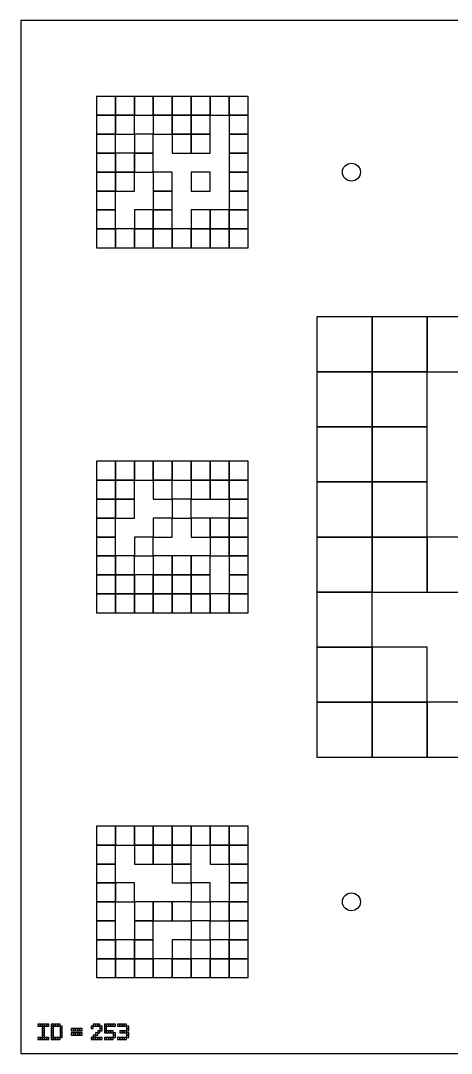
# Model space of a CAD drawing. Extents: x 0 to 1260, y 0 to 1580.
# Drawn here: x 320 to 445, y 0 to 300 of the extents above; entities that cross this region are included whole.
import ezdxf

# ---------------------------------------------------------------- set-up
doc = ezdxf.new("R2010")
doc.units = 0
for name, color, linetype in [('BLACK_POCKET', 7, 'CONTINUOUS'), ('BOARD_TEXT', 7, 'CONTINUOUS'), ('CUT', 7, 'CONTINUOUS'), ('MOUNT_HOLE', 6, 'CONTINUOUS')]:
    doc.layers.add(name, color=color, linetype=linetype)

msp = doc.modelspace()

# ---------------------------------------------------------------- linework, layer by layer
at = {"layer": 'BLACK_POCKET'}
for p, q in [((347.5, 278), (342, 278)), ((342, 278), (342, 272.5)), ((347.5, 272.5), (347.5, 278)), ((353, 278), (347.5, 278)), ((347.5, 278), (347.5, 272.5)), ((353, 272.5), (353, 278)), ((358.5, 278), (353, 278)), ((353, 278), (353, 272.5)), ((358.5, 272.5), (358.5, 278)), ((364, 278), (358.5, 278)), ((358.5, 278), (358.5, 272.5)), ((364, 272.5), (364, 278)), ((369.5, 278), (364, 278)), ((364, 278), (364, 272.5)), ((369.5, 272.5), (369.5, 278)), ((375, 278), (369.5, 278)), ((369.5, 278), (369.5, 272.5)), ((375, 272.5), (375, 278)), ((380.5, 278), (375, 278)), ((375, 278), (375, 272.5)), ((380.5, 272.5), (380.5, 278)), ((386, 278), (380.5, 278)), ((380.5, 278), (380.5, 272.5)), ((386, 272.5), (386, 278)), ((342, 272.5), (347.5, 272.5)), ((347.5, 272.5), (342, 272.5)), ((342, 272.5), (342, 267)), ((347.5, 272.5), (353, 272.5)), ((347.5, 267), (347.5, 272.5)), ((353, 272.5), (347.5, 272.5)), ((347.5, 272.5), (347.5, 267)), ((353, 272.5), (358.5, 272.5)), ((353, 267), (353, 272.5)), ((358.5, 272.5), (364, 272.5)), ((364, 272.5), (358.5, 272.5)), ((358.5, 272.5), (358.5, 267)), ((364, 272.5), (369.5, 272.5)), ((364, 267), (364, 272.5)), ((369.5, 272.5), (364, 272.5)), ((364, 272.5), (364, 267)), ((369.5, 272.5), (375, 272.5)), ((369.5, 267), (369.5, 272.5)), ((375, 272.5), (369.5, 272.5)), ((369.5, 272.5), (369.5, 267)), ((375, 272.5), (380.5, 272.5)), ((375, 267), (375, 272.5)), ((380.5, 272.5), (386, 272.5)), ((386, 272.5), (380.5, 272.5)), ((380.5, 272.5), (380.5, 267)), ((386, 267), (386, 272.5)), ((342, 267), (347.5, 267)), ((347.5, 267), (342, 267)), ((342, 267), (342, 261.5)), ((347.5, 267), (353, 267)), ((347.5, 261.5), (347.5, 267)), ((358.5, 267), (353, 267)), ((353, 267), (353, 261.5)), ((358.5, 267), (364, 267)), ((358.5, 261.5), (358.5, 267)), ((364, 267), (369.5, 267)), ((369.5, 267), (364, 267)), ((364, 267), (364, 261.5)), ((369.5, 267), (375, 267)), ((369.5, 261.5), (369.5, 267)), ((375, 267), (369.5, 267)), ((369.5, 267), (369.5, 261.5)), ((375, 261.5), (375, 267)), ((380.5, 267), (386, 267)), ((386, 267), (380.5, 267)), ((380.5, 267), (380.5, 261.5)), ((386, 261.5), (386, 267)), ((342, 261.5), (347.5, 261.5)), ((347.5, 261.5), (342, 261.5)), ((342, 261.5), (342, 256)), ((347.5, 256), (347.5, 261.5)), ((353, 261.5), (347.5, 261.5)), ((347.5, 261.5), (347.5, 256)), ((353, 261.5), (358.5, 261.5)), ((353, 256), (353, 261.5)), ((358.5, 261.5), (353, 261.5)), ((353, 261.5), (353, 256)), ((358.5, 256), (358.5, 261.5)), ((364, 261.5), (369.5, 261.5)), ((369.5, 261.5), (375, 261.5)), ((380.5, 261.5), (386, 261.5)), ((386, 261.5), (380.5, 261.5)), ((380.5, 261.5), (380.5, 256)), ((386, 256), (386, 261.5)), ((342, 256), (347.5, 256)), ((347.5, 256), (342, 256)), ((342, 256), (342, 250.5)), ((347.5, 256), (353, 256)), ((347.5, 250.5), (347.5, 256)), ((353, 256), (347.5, 256)), ((347.5, 256), (347.5, 250.5)), ((353, 256), (358.5, 256)), ((353, 250.5), (353, 256)), ((364, 256), (358.5, 256)), ((358.5, 256), (358.5, 250.5)), ((364, 250.5), (364, 256)), ((375, 256), (369.5, 256)), ((369.5, 256), (369.5, 250.5)), ((375, 250.5), (375, 256)), ((380.5, 256), (386, 256)), ((386, 256), (380.5, 256)), ((380.5, 256), (380.5, 250.5)), ((386, 250.5), (386, 256)), ((342, 250.5), (347.5, 250.5)), ((347.5, 250.5), (342, 250.5)), ((342, 250.5), (342, 245)), ((347.5, 250.5), (353, 250.5)), ((347.5, 245), (347.5, 250.5)), ((358.5, 250.5), (364, 250.5)), ((364, 250.5), (358.5, 250.5)), ((358.5, 250.5), (358.5, 245)), ((364, 245), (364, 250.5)), ((369.5, 250.5), (375, 250.5)), ((380.5, 250.5), (386, 250.5)), ((386, 250.5), (380.5, 250.5)), ((380.5, 250.5), (380.5, 245)), ((386, 245), (386, 250.5)), ((342, 245), (347.5, 245)), ((347.5, 245), (342, 245)), ((342, 245), (342, 239.5)), ((347.5, 239.5), (347.5, 245)), ((358.5, 245), (353, 245)), ((353, 245), (353, 239.5)), ((358.5, 245), (364, 245)), ((358.5, 239.5), (358.5, 245)), ((364, 245), (358.5, 245)), ((358.5, 245), (358.5, 239.5)), ((364, 239.5), (364, 245)), ((375, 245), (369.5, 245)), ((369.5, 245), (369.5, 239.5)), ((375, 239.5), (375, 245)), ((380.5, 245), (375, 245)), ((375, 245), (375, 239.5)), ((380.5, 245), (386, 245)), ((380.5, 239.5), (380.5, 245)), ((386, 245), (380.5, 245)), ((380.5, 245), (380.5, 239.5)), ((386, 239.5), (386, 245)), ((342, 239.5), (347.5, 239.5)), ((347.5, 239.5), (342, 239.5)), ((342, 239.5), (342, 234)), ((347.5, 234), (347.5, 239.5)), ((353, 239.5), (347.5, 239.5)), ((347.5, 239.5), (347.5, 234)), ((353, 239.5), (358.5, 239.5)), ((353, 234), (353, 239.5)), ((358.5, 239.5), (353, 239.5)), ((353, 239.5), (353, 234)), ((358.5, 239.5), (364, 239.5)), ((358.5, 234), (358.5, 239.5)), ((364, 239.5), (358.5, 239.5)), ((358.5, 239.5), (358.5, 234)), ((364, 234), (364, 239.5)), ((369.5, 239.5), (364, 239.5)), ((364, 239.5), (364, 234)), ((369.5, 239.5), (375, 239.5)), ((369.5, 234), (369.5, 239.5)), ((375, 239.5), (369.5, 239.5)), ((369.5, 239.5), (369.5, 234)), ((375, 239.5), (380.5, 239.5)), ((375, 234), (375, 239.5)), ((380.5, 239.5), (375, 239.5)), ((375, 239.5), (375, 234)), ((380.5, 239.5), (386, 239.5)), ((380.5, 234), (380.5, 239.5)), ((386, 239.5), (380.5, 239.5)), ((380.5, 239.5), (380.5, 234)), ((386, 234), (386, 239.5)), ((342, 234), (347.5, 234)), ((347.5, 234), (353, 234)), ((353, 234), (358.5, 234)), ((358.5, 234), (364, 234)), ((364, 234), (369.5, 234)), ((369.5, 234), (375, 234)), ((375, 234), (380.5, 234)), ((380.5, 234), (386, 234)), ((422, 214), (406, 214)), ((406, 214), (406, 198)), ((422, 198), (422, 214)), ((438, 214), (422, 214)), ((422, 214), (422, 198)), ((438, 198), (438, 214)), ((454, 214), (438, 214)), ((438, 214), (438, 198)), ((406, 198), (422, 198)), ((422, 198), (406, 198)), ((406, 198), (406, 182)), ((422, 198), (438, 198)), ((422, 182), (422, 198)), ((438, 198), (422, 198)), ((422, 198), (422, 182)), ((438, 198), (454, 198)), ((438, 182), (438, 198)), ((406, 182), (422, 182)), ((422, 182), (406, 182)), ((406, 182), (406, 166)), ((422, 182), (438, 182)), ((422, 166), (422, 182)), ((438, 182), (422, 182)), ((422, 182), (422, 166)), ((438, 166), (438, 182)), ((347.5, 172), (342, 172)), ((342, 172), (342, 166.5)), ((347.5, 166.5), (347.5, 172)), ((353, 172), (347.5, 172)), ((347.5, 172), (347.5, 166.5)), ((353, 166.5), (353, 172)), ((358.5, 172), (353, 172)), ((353, 172), (353, 166.5)), ((358.5, 166.5), (358.5, 172)), ((364, 172), (358.5, 172)), ((358.5, 172), (358.5, 166.5)), ((364, 166.5), (364, 172)), ((369.5, 172), (364, 172)), ((364, 172), (364, 166.5)), ((369.5, 166.5), (369.5, 172)), ((375, 172), (369.5, 172)), ((369.5, 172), (369.5, 166.5)), ((375, 166.5), (375, 172)), ((380.5, 172), (375, 172)), ((375, 172), (375, 166.5)), ((380.5, 166.5), (380.5, 172)), ((386, 172), (380.5, 172)), ((380.5, 172), (380.5, 166.5)), ((386, 166.5), (386, 172)), ((342, 166.5), (347.5, 166.5)), ((347.5, 166.5), (342, 166.5)), ((342, 166.5), (342, 161)), ((347.5, 166.5), (353, 166.5)), ((347.5, 161), (347.5, 166.5)), ((353, 166.5), (347.5, 166.5)), ((347.5, 166.5), (347.5, 161)), ((353, 166.5), (358.5, 166.5)), ((353, 161), (353, 166.5)), ((358.5, 166.5), (364, 166.5)), ((364, 166.5), (358.5, 166.5)), ((358.5, 166.5), (358.5, 161)), ((364, 166.5), (369.5, 166.5)), ((364, 161), (364, 166.5)), ((369.5, 166.5), (375, 166.5)), ((375, 166.5), (369.5, 166.5)), ((369.5, 166.5), (369.5, 161)), ((375, 166.5), (380.5, 166.5)), ((375, 161), (375, 166.5)), ((380.5, 166.5), (375, 166.5)), ((375, 166.5), (375, 161)), ((380.5, 166.5), (386, 166.5)), ((380.5, 161), (380.5, 166.5)), ((386, 166.5), (380.5, 166.5)), ((380.5, 166.5), (380.5, 161)), ((386, 161), (386, 166.5)), ((406, 166), (422, 166)), ((422, 166), (406, 166)), ((406, 166), (406, 150)), ((422, 166), (438, 166)), ((422, 150), (422, 166)), ((438, 166), (422, 166)), ((422, 166), (422, 150)), ((438, 150), (438, 166)), ((342, 161), (347.5, 161)), ((347.5, 161), (342, 161)), ((342, 161), (342, 155.5)), ((347.5, 161), (353, 161)), ((347.5, 155.5), (347.5, 161)), ((353, 161), (347.5, 161)), ((347.5, 161), (347.5, 155.5)), ((353, 155.5), (353, 161)), ((358.5, 161), (364, 161)), ((369.5, 161), (364, 161)), ((364, 161), (364, 155.5)), ((369.5, 161), (375, 161)), ((369.5, 155.5), (369.5, 161)), ((375, 161), (380.5, 161)), ((380.5, 161), (386, 161)), ((386, 161), (380.5, 161)), ((380.5, 161), (380.5, 155.5)), ((386, 155.5), (386, 161)), ((342, 155.5), (347.5, 155.5)), ((347.5, 155.5), (342, 155.5)), ((342, 155.5), (342, 150)), ((347.5, 155.5), (353, 155.5)), ((347.5, 150), (347.5, 155.5)), ((364, 155.5), (358.5, 155.5)), ((358.5, 155.5), (358.5, 150)), ((364, 155.5), (369.5, 155.5)), ((364, 150), (364, 155.5)), ((375, 155.5), (369.5, 155.5)), ((369.5, 155.5), (369.5, 150)), ((375, 150), (375, 155.5)), ((380.5, 155.5), (375, 155.5)), ((375, 155.5), (375, 150)), ((380.5, 155.5), (386, 155.5)), ((380.5, 150), (380.5, 155.5)), ((386, 155.5), (380.5, 155.5)), ((380.5, 155.5), (380.5, 150)), ((386, 150), (386, 155.5)), ((342, 150), (347.5, 150)), ((347.5, 150), (342, 150)), ((342, 150), (342, 144.5)), ((347.5, 144.5), (347.5, 150)), ((358.5, 150), (353, 150)), ((353, 150), (353, 144.5)), ((358.5, 150), (364, 150)), ((358.5, 144.5), (358.5, 150)), ((369.5, 150), (375, 150)), ((375, 150), (380.5, 150)), ((380.5, 150), (375, 150)), ((375, 150), (375, 144.5)), ((380.5, 150), (386, 150)), ((380.5, 144.5), (380.5, 150)), ((386, 150), (380.5, 150)), ((380.5, 150), (380.5, 144.5)), ((386, 144.5), (386, 150)), ((406, 150), (422, 150)), ((422, 150), (406, 150)), ((406, 150), (406, 134)), ((422, 150), (438, 150)), ((422, 134), (422, 150)), ((438, 150), (422, 150)), ((422, 150), (422, 134)), ((438, 134), (438, 150)), ((454, 150), (438, 150)), ((438, 150), (438, 134)), ((342, 144.5), (347.5, 144.5)), ((347.5, 144.5), (342, 144.5)), ((342, 144.5), (342, 139)), ((347.5, 139), (347.5, 144.5)), ((353, 144.5), (347.5, 144.5)), ((347.5, 144.5), (347.5, 139)), ((353, 144.5), (358.5, 144.5)), ((353, 139), (353, 144.5)), ((364, 144.5), (358.5, 144.5)), ((358.5, 144.5), (358.5, 139)), ((364, 139), (364, 144.5)), ((369.5, 144.5), (364, 144.5)), ((364, 144.5), (364, 139)), ((369.5, 139), (369.5, 144.5)), ((375, 144.5), (369.5, 144.5)), ((369.5, 144.5), (369.5, 139)), ((375, 144.5), (380.5, 144.5)), ((375, 139), (375, 144.5)), ((380.5, 144.5), (386, 144.5)), ((386, 144.5), (380.5, 144.5)), ((380.5, 144.5), (380.5, 139)), ((386, 139), (386, 144.5)), ((342, 139), (347.5, 139)), ((347.5, 139), (342, 139)), ((342, 139), (342, 133.5)), ((347.5, 139), (353, 139)), ((347.5, 133.5), (347.5, 139)), ((353, 139), (347.5, 139)), ((347.5, 139), (347.5, 133.5)), ((353, 133.5), (353, 139)), ((358.5, 139), (353, 139)), ((353, 139), (353, 133.5)), ((358.5, 139), (364, 139)), ((358.5, 133.5), (358.5, 139)), ((364, 139), (358.5, 139)), ((358.5, 139), (358.5, 133.5)), ((364, 139), (369.5, 139)), ((364, 133.5), (364, 139)), ((369.5, 139), (364, 139)), ((364, 139), (364, 133.5)), ((369.5, 139), (375, 139)), ((369.5, 133.5), (369.5, 139)), ((375, 139), (369.5, 139)), ((369.5, 139), (369.5, 133.5)), ((375, 133.5), (375, 139)), ((380.5, 139), (386, 139)), ((386, 139), (380.5, 139)), ((380.5, 139), (380.5, 133.5)), ((386, 133.5), (386, 139)), ((342, 133.5), (347.5, 133.5)), ((347.5, 133.5), (342, 133.5)), ((342, 133.5), (342, 128)), ((347.5, 133.5), (353, 133.5)), ((347.5, 128), (347.5, 133.5)), ((353, 133.5), (347.5, 133.5)), ((347.5, 133.5), (347.5, 128)), ((353, 133.5), (358.5, 133.5)), ((353, 128), (353, 133.5)), ((358.5, 133.5), (353, 133.5)), ((353, 133.5), (353, 128)), ((358.5, 133.5), (364, 133.5)), ((358.5, 128), (358.5, 133.5)), ((364, 133.5), (358.5, 133.5)), ((358.5, 133.5), (358.5, 128)), ((364, 133.5), (369.5, 133.5)), ((364, 128), (364, 133.5)), ((369.5, 133.5), (364, 133.5)), ((364, 133.5), (364, 128)), ((369.5, 133.5), (375, 133.5)), ((369.5, 128), (369.5, 133.5)), ((375, 133.5), (369.5, 133.5)), ((369.5, 133.5), (369.5, 128)), ((375, 128), (375, 133.5)), ((380.5, 133.5), (375, 133.5)), ((375, 133.5), (375, 128)), ((380.5, 133.5), (386, 133.5)), ((380.5, 128), (380.5, 133.5)), ((386, 133.5), (380.5, 133.5)), ((380.5, 133.5), (380.5, 128)), ((386, 128), (386, 133.5)), ((406, 134), (422, 134)), ((422, 134), (406, 134)), ((406, 134), (406, 118)), ((422, 134), (438, 134)), ((422, 118), (422, 134)), ((438, 134), (454, 134)), ((342, 128), (347.5, 128)), ((347.5, 128), (353, 128)), ((353, 128), (358.5, 128)), ((358.5, 128), (364, 128)), ((364, 128), (369.5, 128)), ((369.5, 128), (375, 128)), ((375, 128), (380.5, 128)), ((380.5, 128), (386, 128)), ((406, 118), (422, 118)), ((422, 118), (406, 118)), ((406, 118), (406, 102)), ((422, 102), (422, 118)), ((438, 118), (422, 118)), ((422, 118), (422, 102)), ((438, 102), (438, 118)), ((406, 102), (422, 102)), ((422, 102), (406, 102)), ((406, 102), (406, 86)), ((422, 102), (438, 102)), ((422, 86), (422, 102)), ((438, 102), (422, 102)), ((422, 102), (422, 86)), ((438, 86), (438, 102)), ((454, 102), (438, 102)), ((438, 102), (438, 86)), ((406, 86), (422, 86)), ((422, 86), (438, 86)), ((438, 86), (454, 86)), ((347.5, 66), (342, 66)), ((342, 66), (342, 60.5)), ((347.5, 60.5), (347.5, 66)), ((353, 66), (347.5, 66)), ((347.5, 66), (347.5, 60.5)), ((353, 60.5), (353, 66)), ((358.5, 66), (353, 66)), ((353, 66), (353, 60.5)), ((358.5, 60.5), (358.5, 66)), ((364, 66), (358.5, 66)), ((358.5, 66), (358.5, 60.5)), ((364, 60.5), (364, 66)), ((369.5, 66), (364, 66)), ((364, 66), (364, 60.5)), ((369.5, 60.5), (369.5, 66)), ((375, 66), (369.5, 66)), ((369.5, 66), (369.5, 60.5)), ((375, 60.5), (375, 66)), ((380.5, 66), (375, 66)), ((375, 66), (375, 60.5)), ((380.5, 60.5), (380.5, 66)), ((386, 66), (380.5, 66)), ((380.5, 66), (380.5, 60.5)), ((386, 60.5), (386, 66)), ((342, 60.5), (347.5, 60.5)), ((347.5, 60.5), (342, 60.5)), ((342, 60.5), (342, 55)), ((347.5, 60.5), (353, 60.5)), ((347.5, 55), (347.5, 60.5)), ((353, 60.5), (358.5, 60.5)), ((358.5, 60.5), (353, 60.5)), ((353, 60.5), (353, 55)), ((358.5, 60.5), (364, 60.5)), ((358.5, 55), (358.5, 60.5)), ((364, 60.5), (358.5, 60.5)), ((358.5, 60.5), (358.5, 55)), ((364, 60.5), (369.5, 60.5)), ((364, 55), (364, 60.5)), ((369.5, 60.5), (364, 60.5)), ((364, 60.5), (364, 55)), ((369.5, 60.5), (375, 60.5)), ((369.5, 55), (369.5, 60.5)), ((375, 60.5), (380.5, 60.5)), ((380.5, 60.5), (375, 60.5)), ((375, 60.5), (375, 55)), ((380.5, 60.5), (386, 60.5)), ((380.5, 55), (380.5, 60.5)), ((386, 60.5), (380.5, 60.5)), ((380.5, 60.5), (380.5, 55)), ((386, 55), (386, 60.5)), ((342, 55), (347.5, 55)), ((347.5, 55), (342, 55)), ((342, 55), (342, 49.5)), ((347.5, 49.5), (347.5, 55)), ((353, 55), (358.5, 55)), ((358.5, 55), (364, 55)), ((364, 55), (369.5, 55)), ((369.5, 55), (364, 55)), ((364, 55), (364, 49.5)), ((369.5, 49.5), (369.5, 55)), ((375, 55), (380.5, 55)), ((380.5, 55), (386, 55)), ((386, 55), (380.5, 55)), ((380.5, 55), (380.5, 49.5)), ((386, 49.5), (386, 55)), ((342, 49.5), (347.5, 49.5)), ((347.5, 49.5), (342, 49.5)), ((342, 49.5), (342, 44)), ((347.5, 44), (347.5, 49.5)), ((353, 49.5), (347.5, 49.5)), ((347.5, 49.5), (347.5, 44)), ((353, 44), (353, 49.5)), ((364, 49.5), (369.5, 49.5)), ((375, 49.5), (369.5, 49.5)), ((369.5, 49.5), (369.5, 44)), ((375, 44), (375, 49.5)), ((380.5, 49.5), (386, 49.5)), ((386, 49.5), (380.5, 49.5)), ((380.5, 49.5), (380.5, 44)), ((386, 44), (386, 49.5)), ((342, 44), (347.5, 44)), ((347.5, 44), (342, 44)), ((342, 44), (342, 38.5)), ((347.5, 44), (353, 44)), ((347.5, 38.5), (347.5, 44)), ((358.5, 44), (353, 44)), ((353, 44), (353, 38.5)), ((358.5, 38.5), (358.5, 44)), ((364, 44), (358.5, 44)), ((358.5, 44), (358.5, 38.5)), ((364, 38.5), (364, 44)), ((369.5, 44), (364, 44)), ((364, 44), (364, 38.5)), ((369.5, 44), (375, 44)), ((369.5, 38.5), (369.5, 44)), ((380.5, 44), (375, 44)), ((375, 44), (375, 38.5)), ((380.5, 44), (386, 44)), ((380.5, 38.5), (380.5, 44)), ((386, 44), (380.5, 44)), ((380.5, 44), (380.5, 38.5)), ((386, 38.5), (386, 44)), ((342, 38.5), (347.5, 38.5)), ((347.5, 38.5), (342, 38.5)), ((342, 38.5), (342, 33)), ((347.5, 33), (347.5, 38.5)), ((353, 38.5), (358.5, 38.5)), ((358.5, 38.5), (353, 38.5)), ((353, 38.5), (353, 33)), ((358.5, 38.5), (364, 38.5)), ((358.5, 33), (358.5, 38.5)), ((364, 38.5), (369.5, 38.5)), ((375, 38.5), (369.5, 38.5)), ((369.5, 38.5), (369.5, 33)), ((375, 38.5), (380.5, 38.5)), ((375, 33), (375, 38.5)), ((380.5, 38.5), (386, 38.5)), ((386, 38.5), (380.5, 38.5)), ((380.5, 38.5), (380.5, 33)), ((386, 33), (386, 38.5)), ((342, 33), (347.5, 33)), ((347.5, 33), (342, 33)), ((342, 33), (342, 27.5)), ((347.5, 27.5), (347.5, 33)), ((353, 33), (347.5, 33)), ((347.5, 33), (347.5, 27.5)), ((353, 33), (358.5, 33)), ((353, 27.5), (353, 33)), ((358.5, 33), (353, 33)), ((353, 33), (353, 27.5)), ((358.5, 27.5), (358.5, 33)), ((369.5, 33), (364, 33)), ((364, 33), (364, 27.5)), ((369.5, 33), (375, 33)), ((369.5, 27.5), (369.5, 33)), ((380.5, 33), (375, 33)), ((375, 33), (375, 27.5)), ((380.5, 33), (386, 33)), ((380.5, 27.5), (380.5, 33)), ((386, 33), (380.5, 33)), ((380.5, 33), (380.5, 27.5)), ((386, 27.5), (386, 33)), ((342, 27.5), (347.5, 27.5)), ((347.5, 27.5), (342, 27.5)), ((342, 27.5), (342, 22)), ((347.5, 27.5), (353, 27.5)), ((347.5, 22), (347.5, 27.5)), ((353, 27.5), (347.5, 27.5)), ((347.5, 27.5), (347.5, 22)), ((353, 27.5), (358.5, 27.5)), ((353, 22), (353, 27.5)), ((358.5, 27.5), (353, 27.5)), ((353, 27.5), (353, 22)), ((358.5, 22), (358.5, 27.5)), ((364, 27.5), (358.5, 27.5)), ((358.5, 27.5), (358.5, 22)), ((364, 27.5), (369.5, 27.5)), ((364, 22), (364, 27.5)), ((369.5, 27.5), (364, 27.5)), ((364, 27.5), (364, 22)), ((369.5, 22), (369.5, 27.5)), ((375, 27.5), (369.5, 27.5)), ((369.5, 27.5), (369.5, 22)), ((375, 27.5), (380.5, 27.5)), ((375, 22), (375, 27.5)), ((380.5, 27.5), (375, 27.5)), ((375, 27.5), (375, 22)), ((380.5, 27.5), (386, 27.5)), ((380.5, 22), (380.5, 27.5)), ((386, 27.5), (380.5, 27.5)), ((380.5, 27.5), (380.5, 22)), ((386, 22), (386, 27.5)), ((342, 22), (347.5, 22)), ((347.5, 22), (353, 22)), ((353, 22), (358.5, 22)), ((358.5, 22), (364, 22)), ((364, 22), (369.5, 22)), ((369.5, 22), (375, 22)), ((375, 22), (380.5, 22)), ((380.5, 22), (386, 22))]:
    msp.add_line(p, q, dxfattribs=at)
at = {"layer": 'BOARD_TEXT'}
for p, q in [((325.642857, 8.5), (325, 8.5)), ((325, 8.5), (325, 7.857143)), ((325, 7.857143), (325.642857, 7.857143)), ((325.642857, 7.857143), (325.642857, 8.5)), ((326.285714, 8.5), (325.642857, 8.5)), ((325.642857, 8.5), (325.642857, 7.857143)), ((325.642857, 7.857143), (326.285714, 7.857143)), ((326.285714, 7.857143), (326.285714, 8.5)), ((326.928571, 8.5), (326.285714, 8.5)), ((326.285714, 8.5), (326.285714, 7.857143)), ((326.285714, 7.857143), (326.928571, 7.857143)), ((326.928571, 7.857143), (326.285714, 7.857143)), ((326.285714, 7.857143), (326.285714, 7.214286)), ((326.285714, 7.214286), (326.928571, 7.214286)), ((326.928571, 7.214286), (326.285714, 7.214286)), ((326.285714, 7.214286), (326.285714, 6.571429)), ((326.285714, 6.571429), (326.928571, 6.571429)), ((326.928571, 6.571429), (326.285714, 6.571429)), ((326.285714, 6.571429), (326.285714, 5.928571)), ((326.928571, 7.857143), (326.928571, 8.5)), ((327.571429, 8.5), (326.928571, 8.5)), ((326.928571, 8.5), (326.928571, 7.857143)), ((326.928571, 7.857143), (327.571429, 7.857143)), ((326.928571, 7.214286), (326.928571, 7.857143)), ((326.928571, 6.571429), (326.928571, 7.214286)), ((326.928571, 5.928571), (326.928571, 6.571429)), ((327.571429, 7.857143), (327.571429, 8.5)), ((328.214286, 8.5), (327.571429, 8.5)), ((327.571429, 8.5), (327.571429, 7.857143)), ((327.571429, 7.857143), (328.214286, 7.857143)), ((328.214286, 7.857143), (328.214286, 8.5)), ((329.5, 8.5), (328.857143, 8.5)), ((328.857143, 8.5), (328.857143, 7.857143)), ((328.857143, 7.857143), (329.5, 7.857143)), ((329.5, 7.857143), (328.857143, 7.857143)), ((328.857143, 7.857143), (328.857143, 7.214286)), ((328.857143, 7.214286), (329.5, 7.214286)), ((329.5, 7.214286), (328.857143, 7.214286)), ((328.857143, 7.214286), (328.857143, 6.571429)), ((328.857143, 6.571429), (329.5, 6.571429)), ((329.5, 6.571429), (328.857143, 6.571429)), ((328.857143, 6.571429), (328.857143, 5.928571)), ((329.5, 7.857143), (329.5, 8.5)), ((330.142857, 8.5), (329.5, 8.5)), ((329.5, 8.5), (329.5, 7.857143)), ((329.5, 7.857143), (330.142857, 7.857143)), ((329.5, 7.214286), (329.5, 7.857143)), ((329.5, 6.571429), (329.5, 7.214286)), ((329.5, 5.928571), (329.5, 6.571429)), ((330.142857, 7.857143), (330.142857, 8.5)), ((330.785714, 8.5), (330.142857, 8.5)), ((330.142857, 8.5), (330.142857, 7.857143)), ((330.142857, 7.857143), (330.785714, 7.857143)), ((330.785714, 7.857143), (330.785714, 8.5)), ((331.428571, 8.5), (330.785714, 8.5)), ((330.785714, 8.5), (330.785714, 7.857143)), ((330.785714, 7.857143), (331.428571, 7.857143)), ((331.428571, 7.857143), (331.428571, 8.5)), ((332.071429, 7.857143), (331.428571, 7.857143)), ((331.428571, 7.857143), (331.428571, 7.214286)), ((331.428571, 7.214286), (332.071429, 7.214286)), ((332.071429, 7.214286), (331.428571, 7.214286)), ((331.428571, 7.214286), (331.428571, 6.571429)), ((331.428571, 6.571429), (332.071429, 6.571429)), ((332.071429, 6.571429), (331.428571, 6.571429)), ((331.428571, 6.571429), (331.428571, 5.928571)), ((332.071429, 7.214286), (332.071429, 7.857143)), ((332.071429, 6.571429), (332.071429, 7.214286)), ((332.071429, 5.928571), (332.071429, 6.571429)), ((335.285714, 7.214286), (334.642857, 7.214286)), ((334.642857, 7.214286), (334.642857, 6.571429)), ((334.642857, 6.571429), (335.285714, 6.571429)), ((335.285714, 6.571429), (335.285714, 7.214286)), ((335.928571, 7.214286), (335.285714, 7.214286)), ((335.285714, 7.214286), (335.285714, 6.571429)), ((335.285714, 6.571429), (335.928571, 6.571429)), ((335.928571, 6.571429), (335.928571, 7.214286)), ((336.571429, 7.214286), (335.928571, 7.214286)), ((335.928571, 7.214286), (335.928571, 6.571429)), ((335.928571, 6.571429), (336.571429, 6.571429)), ((336.571429, 6.571429), (336.571429, 7.214286)), ((337.214286, 7.214286), (336.571429, 7.214286)), ((336.571429, 7.214286), (336.571429, 6.571429)), ((336.571429, 6.571429), (337.214286, 6.571429)), ((337.214286, 6.571429), (337.214286, 7.214286)), ((337.857143, 7.214286), (337.214286, 7.214286)), ((337.214286, 7.214286), (337.214286, 6.571429)), ((337.214286, 6.571429), (337.857143, 6.571429)), ((337.857143, 6.571429), (337.857143, 7.214286)), ((341.071429, 7.857143), (340.428571, 7.857143)), ((340.428571, 7.857143), (340.428571, 7.214286)), ((340.428571, 7.214286), (341.071429, 7.214286)), ((341.714286, 8.5), (341.071429, 8.5)), ((341.071429, 8.5), (341.071429, 7.857143)), ((341.071429, 7.857143), (341.714286, 7.857143)), ((341.071429, 7.214286), (341.071429, 7.857143)), ((341.714286, 7.857143), (341.714286, 8.5)), ((342.357143, 8.5), (341.714286, 8.5)), ((341.714286, 8.5), (341.714286, 7.857143)), ((341.714286, 7.857143), (342.357143, 7.857143)), ((342.357143, 7.857143), (342.357143, 8.5)), ((343, 8.5), (342.357143, 8.5)), ((342.357143, 8.5), (342.357143, 7.857143)), ((342.357143, 7.857143), (343, 7.857143)), ((343, 6.571429), (342.357143, 6.571429)), ((342.357143, 6.571429), (342.357143, 5.928571)), ((343, 7.857143), (343, 8.5)), ((343.642857, 7.857143), (343, 7.857143)), ((343, 7.857143), (343, 7.214286)), ((343, 7.214286), (343.642857, 7.214286)), ((343.642857, 7.214286), (343, 7.214286)), ((343, 7.214286), (343, 6.571429)), ((343, 6.571429), (343.642857, 6.571429)), ((343, 5.928571), (343, 6.571429)), ((343.642857, 7.214286), (343.642857, 7.857143)), ((343.642857, 6.571429), (343.642857, 7.214286)), ((344.928571, 8.5), (344.285714, 8.5)), ((344.285714, 8.5), (344.285714, 7.857143)), ((344.285714, 7.857143), (344.928571, 7.857143)), ((344.928571, 7.857143), (344.285714, 7.857143)), ((344.285714, 7.857143), (344.285714, 7.214286)), ((344.285714, 7.214286), (344.928571, 7.214286)), ((344.928571, 7.214286), (344.285714, 7.214286)), ((344.285714, 7.214286), (344.285714, 6.571429)), ((344.285714, 6.571429), (344.928571, 6.571429)), ((344.928571, 6.571429), (344.285714, 6.571429)), ((344.285714, 6.571429), (344.285714, 5.928571)), ((344.928571, 7.857143), (344.928571, 8.5)), ((345.571429, 8.5), (344.928571, 8.5)), ((344.928571, 8.5), (344.928571, 7.857143)), ((344.928571, 7.857143), (345.571429, 7.857143)), ((344.928571, 7.214286), (344.928571, 7.857143)), ((344.928571, 6.571429), (344.928571, 7.214286)), ((344.928571, 5.928571), (344.928571, 6.571429)), ((345.571429, 6.571429), (344.928571, 6.571429)), ((344.928571, 6.571429), (344.928571, 5.928571)), ((345.571429, 7.857143), (345.571429, 8.5)), ((346.214286, 8.5), (345.571429, 8.5)), ((345.571429, 8.5), (345.571429, 7.857143)), ((345.571429, 7.857143), (346.214286, 7.857143)), ((345.571429, 5.928571), (345.571429, 6.571429)), ((346.214286, 6.571429), (345.571429, 6.571429)), ((345.571429, 6.571429), (345.571429, 5.928571)), ((346.214286, 7.857143), (346.214286, 8.5)), ((346.857143, 8.5), (346.214286, 8.5)), ((346.214286, 8.5), (346.214286, 7.857143)), ((346.214286, 7.857143), (346.857143, 7.857143)), ((346.214286, 5.928571), (346.214286, 6.571429)), ((346.857143, 6.571429), (346.214286, 6.571429)), ((346.214286, 6.571429), (346.214286, 5.928571)), ((346.857143, 7.857143), (346.857143, 8.5)), ((347.5, 8.5), (346.857143, 8.5)), ((346.857143, 8.5), (346.857143, 7.857143)), ((346.857143, 7.857143), (347.5, 7.857143)), ((346.857143, 5.928571), (346.857143, 6.571429)), ((347.5, 7.857143), (347.5, 8.5)), ((348.785714, 8.5), (348.142857, 8.5)), ((348.142857, 8.5), (348.142857, 7.857143)), ((348.142857, 7.857143), (348.785714, 7.857143)), ((348.785714, 7.857143), (348.785714, 8.5)), ((349.428571, 8.5), (348.785714, 8.5)), ((348.785714, 8.5), (348.785714, 7.857143)), ((348.785714, 7.857143), (349.428571, 7.857143)), ((349.428571, 6.571429), (348.785714, 6.571429)), ((348.785714, 6.571429), (348.785714, 5.928571)), ((349.428571, 7.857143), (349.428571, 8.5)), ((350.071429, 8.5), (349.428571, 8.5)), ((349.428571, 8.5), (349.428571, 7.857143)), ((349.428571, 7.857143), (350.071429, 7.857143)), ((349.428571, 5.928571), (349.428571, 6.571429)), ((350.071429, 6.571429), (349.428571, 6.571429)), ((349.428571, 6.571429), (349.428571, 5.928571)), ((350.071429, 7.857143), (350.071429, 8.5)), ((350.714286, 8.5), (350.071429, 8.5)), ((350.071429, 8.5), (350.071429, 7.857143)), ((350.071429, 7.857143), (350.714286, 7.857143)), ((350.071429, 5.928571), (350.071429, 6.571429)), ((350.714286, 6.571429), (350.071429, 6.571429)), ((350.071429, 6.571429), (350.071429, 5.928571)), ((350.714286, 7.857143), (350.714286, 8.5)), ((351.357143, 7.857143), (350.714286, 7.857143)), ((350.714286, 7.857143), (350.714286, 7.214286)), ((350.714286, 7.214286), (351.357143, 7.214286)), ((351.357143, 7.214286), (350.714286, 7.214286)), ((350.714286, 7.214286), (350.714286, 6.571429)), ((350.714286, 6.571429), (351.357143, 6.571429)), ((350.714286, 5.928571), (350.714286, 6.571429)), ((351.357143, 7.214286), (351.357143, 7.857143)), ((351.357143, 6.571429), (351.357143, 7.214286)), ((325.642857, 4.642857), (325, 4.642857)), ((325, 4.642857), (325, 4)), ((325, 4), (325.642857, 4)), ((325.642857, 4), (325.642857, 4.642857)), ((326.285714, 4.642857), (325.642857, 4.642857)), ((325.642857, 4.642857), (325.642857, 4)), ((325.642857, 4), (326.285714, 4)), ((326.285714, 5.928571), (326.928571, 5.928571)), ((326.928571, 5.928571), (326.285714, 5.928571)), ((326.285714, 5.928571), (326.285714, 5.285714)), ((326.285714, 5.285714), (326.928571, 5.285714)), ((326.928571, 5.285714), (326.285714, 5.285714)), ((326.285714, 5.285714), (326.285714, 4.642857)), ((326.285714, 4.642857), (326.928571, 4.642857)), ((326.285714, 4), (326.285714, 4.642857)), ((326.928571, 4.642857), (326.285714, 4.642857)), ((326.285714, 4.642857), (326.285714, 4)), ((326.285714, 4), (326.928571, 4)), ((326.928571, 5.285714), (326.928571, 5.928571)), ((326.928571, 4.642857), (326.928571, 5.285714)), ((326.928571, 4), (326.928571, 4.642857)), ((327.571429, 4.642857), (326.928571, 4.642857)), ((326.928571, 4.642857), (326.928571, 4)), ((326.928571, 4), (327.571429, 4)), ((327.571429, 4), (327.571429, 4.642857)), ((328.214286, 4.642857), (327.571429, 4.642857)), ((327.571429, 4.642857), (327.571429, 4)), ((327.571429, 4), (328.214286, 4)), ((328.214286, 4), (328.214286, 4.642857)), ((328.857143, 5.928571), (329.5, 5.928571)), ((329.5, 5.928571), (328.857143, 5.928571)), ((328.857143, 5.928571), (328.857143, 5.285714)), ((328.857143, 5.285714), (329.5, 5.285714)), ((329.5, 5.285714), (328.857143, 5.285714)), ((328.857143, 5.285714), (328.857143, 4.642857)), ((328.857143, 4.642857), (329.5, 4.642857)), ((329.5, 4.642857), (328.857143, 4.642857)), ((328.857143, 4.642857), (328.857143, 4)), ((328.857143, 4), (329.5, 4)), ((329.5, 5.285714), (329.5, 5.928571)), ((329.5, 4.642857), (329.5, 5.285714)), ((329.5, 4), (329.5, 4.642857)), ((330.142857, 4.642857), (329.5, 4.642857)), ((329.5, 4.642857), (329.5, 4)), ((329.5, 4), (330.142857, 4)), ((330.142857, 4), (330.142857, 4.642857)), ((330.785714, 4.642857), (330.142857, 4.642857)), ((330.142857, 4.642857), (330.142857, 4)), ((330.142857, 4), (330.785714, 4)), ((330.785714, 4), (330.785714, 4.642857)), ((331.428571, 4.642857), (330.785714, 4.642857)), ((330.785714, 4.642857), (330.785714, 4)), ((330.785714, 4), (331.428571, 4)), ((331.428571, 5.928571), (332.071429, 5.928571)), ((332.071429, 5.928571), (331.428571, 5.928571)), ((331.428571, 5.928571), (331.428571, 5.285714)), ((331.428571, 5.285714), (332.071429, 5.285714)), ((332.071429, 5.285714), (331.428571, 5.285714)), ((331.428571, 5.285714), (331.428571, 4.642857)), ((331.428571, 4.642857), (332.071429, 4.642857)), ((331.428571, 4), (331.428571, 4.642857)), ((332.071429, 5.285714), (332.071429, 5.928571)), ((332.071429, 4.642857), (332.071429, 5.285714)), ((335.285714, 5.928571), (334.642857, 5.928571)), ((334.642857, 5.928571), (334.642857, 5.285714)), ((334.642857, 5.285714), (335.285714, 5.285714)), ((335.285714, 5.285714), (335.285714, 5.928571)), ((335.928571, 5.928571), (335.285714, 5.928571)), ((335.285714, 5.928571), (335.285714, 5.285714)), ((335.285714, 5.285714), (335.928571, 5.285714)), ((335.928571, 5.285714), (335.928571, 5.928571)), ((336.571429, 5.928571), (335.928571, 5.928571)), ((335.928571, 5.928571), (335.928571, 5.285714)), ((335.928571, 5.285714), (336.571429, 5.285714)), ((336.571429, 5.285714), (336.571429, 5.928571)), ((337.214286, 5.928571), (336.571429, 5.928571)), ((336.571429, 5.928571), (336.571429, 5.285714)), ((336.571429, 5.285714), (337.214286, 5.285714)), ((337.214286, 5.285714), (337.214286, 5.928571)), ((337.857143, 5.928571), (337.214286, 5.928571)), ((337.214286, 5.928571), (337.214286, 5.285714)), ((337.214286, 5.285714), (337.857143, 5.285714)), ((337.857143, 5.285714), (337.857143, 5.928571)), ((341.071429, 4.642857), (340.428571, 4.642857)), ((340.428571, 4.642857), (340.428571, 4)), ((340.428571, 4), (341.071429, 4)), ((341.714286, 5.285714), (341.071429, 5.285714)), ((341.071429, 5.285714), (341.071429, 4.642857)), ((341.071429, 4.642857), (341.714286, 4.642857)), ((341.071429, 4), (341.071429, 4.642857)), ((341.714286, 4.642857), (341.071429, 4.642857)), ((341.071429, 4.642857), (341.071429, 4)), ((341.071429, 4), (341.714286, 4)), ((342.357143, 5.928571), (341.714286, 5.928571)), ((341.714286, 5.928571), (341.714286, 5.285714)), ((341.714286, 5.285714), (342.357143, 5.285714)), ((341.714286, 4.642857), (341.714286, 5.285714)), ((341.714286, 4), (341.714286, 4.642857)), ((342.357143, 4.642857), (341.714286, 4.642857)), ((341.714286, 4.642857), (341.714286, 4)), ((341.714286, 4), (342.357143, 4)), ((342.357143, 5.928571), (343, 5.928571)), ((342.357143, 5.285714), (342.357143, 5.928571)), ((342.357143, 4), (342.357143, 4.642857)), ((343, 4.642857), (342.357143, 4.642857)), ((342.357143, 4.642857), (342.357143, 4)), ((342.357143, 4), (343, 4)), ((343, 4), (343, 4.642857)), ((343.642857, 4.642857), (343, 4.642857)), ((343, 4.642857), (343, 4)), ((343, 4), (343.642857, 4)), ((343.642857, 4), (343.642857, 4.642857)), ((344.285714, 5.928571), (344.928571, 5.928571)), ((344.928571, 4.642857), (344.285714, 4.642857)), ((344.285714, 4.642857), (344.285714, 4)), ((344.285714, 4), (344.928571, 4)), ((344.928571, 5.928571), (345.571429, 5.928571)), ((344.928571, 4), (344.928571, 4.642857)), ((345.571429, 4.642857), (344.928571, 4.642857)), ((344.928571, 4.642857), (344.928571, 4)), ((344.928571, 4), (345.571429, 4)), ((345.571429, 5.928571), (346.214286, 5.928571)), ((345.571429, 4), (345.571429, 4.642857)), ((346.214286, 4.642857), (345.571429, 4.642857)), ((345.571429, 4.642857), (345.571429, 4)), ((345.571429, 4), (346.214286, 4)), ((346.214286, 5.928571), (346.857143, 5.928571)), ((346.214286, 4), (346.214286, 4.642857)), ((346.857143, 4.642857), (346.214286, 4.642857)), ((346.214286, 4.642857), (346.214286, 4)), ((346.214286, 4), (346.857143, 4)), ((347.5, 5.928571), (346.857143, 5.928571)), ((346.857143, 5.928571), (346.857143, 5.285714)), ((346.857143, 5.285714), (347.5, 5.285714)), ((347.5, 5.285714), (346.857143, 5.285714)), ((346.857143, 5.285714), (346.857143, 4.642857)), ((346.857143, 4.642857), (347.5, 4.642857)), ((346.857143, 4), (346.857143, 4.642857)), ((347.5, 5.285714), (347.5, 5.928571)), ((347.5, 4.642857), (347.5, 5.285714)), ((348.785714, 4.642857), (348.142857, 4.642857)), ((348.142857, 4.642857), (348.142857, 4)), ((348.142857, 4), (348.785714, 4)), ((348.785714, 5.928571), (349.428571, 5.928571)), ((348.785714, 4), (348.785714, 4.642857)), ((349.428571, 4.642857), (348.785714, 4.642857)), ((348.785714, 4.642857), (348.785714, 4)), ((348.785714, 4), (349.428571, 4)), ((349.428571, 5.928571), (350.071429, 5.928571)), ((349.428571, 4), (349.428571, 4.642857)), ((350.071429, 4.642857), (349.428571, 4.642857)), ((349.428571, 4.642857), (349.428571, 4)), ((349.428571, 4), (350.071429, 4)), ((350.071429, 5.928571), (350.714286, 5.928571)), ((350.071429, 4), (350.071429, 4.642857)), ((350.714286, 4.642857), (350.071429, 4.642857)), ((350.071429, 4.642857), (350.071429, 4)), ((350.071429, 4), (350.714286, 4)), ((351.357143, 5.928571), (350.714286, 5.928571)), ((350.714286, 5.928571), (350.714286, 5.285714)), ((350.714286, 5.285714), (351.357143, 5.285714)), ((351.357143, 5.285714), (350.714286, 5.285714)), ((350.714286, 5.285714), (350.714286, 4.642857)), ((350.714286, 4.642857), (351.357143, 4.642857)), ((350.714286, 4), (350.714286, 4.642857)), ((351.357143, 5.285714), (351.357143, 5.928571)), ((351.357143, 4.642857), (351.357143, 5.285714))]:
    msp.add_line(p, q, dxfattribs=at)
at = {"layer": 'CUT'}
for p, q in [((620, 300), (320, 300)), ((320, 300), (320, 0)), ((320, 0), (620, 0))]:
    msp.add_line(p, q, dxfattribs=at)
at = {"layer": 'MOUNT_HOLE'}
for centre in [(416, 256), (416, 44)]:
    msp.add_circle(centre, 2.6, dxfattribs=at)

doc.saveas('drawing.dxf')
